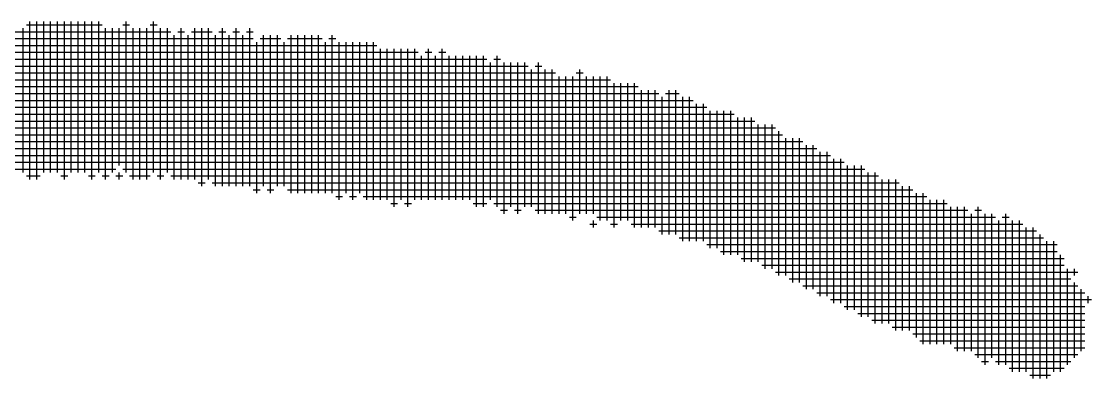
# Model space of a CAD drawing. Header units: feet. Extents: x 0 to 708085, y 0 to 237600.
# Drawn here: x 587210 to 587798, y 11333 to 11529 of the extents above; entities that cross this region are included whole.
import ezdxf

# ---------------------------------------------------------------- set-up
doc = ezdxf.new("R2010")
doc.units = ezdxf.units.FT
doc.header["$LTSCALE"] = 2200
doc.header["$MEASUREMENT"] = 0
doc.layers.add('CX-MISC', color=2, linetype='CONTINUOUS')

msp = doc.modelspace()

# ---------------------------------------------------------------- linework, layer by layer
at = {"layer": 'CX-MISC'}
for p, q in [((587214.46, 11442.28, 9817.04), (587214.46, 11529.22, 9817.04)), ((587218.24, 11442.28, 9817.04), (587218.24, 11529.22, 9817.04)), ((587222.02, 11446.06, 9817.04), (587222.02, 11529.22, 9817.04)), ((587225.8, 11446.06, 9817.04), (587225.8, 11529.22, 9817.04)), ((587229.58, 11446.06, 9817.04), (587229.58, 11529.22, 9817.04)), ((587233.36, 11442.28, 9817.04), (587233.36, 11529.22, 9817.04)), ((587237.14, 11446.06, 9817.04), (587237.14, 11529.22, 9817.04)), ((587240.92, 11446.06, 9817.04), (587240.92, 11529.22, 9817.04)), ((587244.7, 11446.06, 9817.04), (587244.7, 11529.22, 9817.04)), ((587248.48, 11442.28, 9817.04), (587248.48, 11529.22, 9817.04)), ((587252.26, 11446.06, 9817.04), (587252.26, 11529.22, 9817.04)), ((587267.38, 11446.06, 9817.04), (587267.38, 11529.22, 9817.04)), ((587282.5, 11446.06, 9817.04), (587282.5, 11529.22, 9817.04)), ((586755.19, 11523.55, 9817.04), (587291.95, 11523.55, 9817.04)), ((587210.68, 11446.06, 9817.04), (587210.68, 11525.44, 9817.04)), ((587212.57, 11527.33, 9817.04), (587254.15, 11527.33, 9817.04)), ((587256.04, 11442.28, 9817.04), (587256.04, 11525.44, 9817.04)), ((587259.82, 11446.06, 9817.04), (587259.82, 11525.44, 9817.04)), ((587263.6, 11449.84, 9817.04), (587263.6, 11525.44, 9817.04)), ((587265.49, 11527.33, 9817.04), (587269.27, 11527.33, 9817.04)), ((587271.16, 11442.28, 9817.04), (587271.16, 11525.44, 9817.04)), ((587274.94, 11442.28, 9817.04), (587274.94, 11525.44, 9817.04)), ((587278.72, 11442.28, 9817.04), (587278.72, 11525.44, 9817.04)), ((587280.61, 11527.33, 9817.04), (587284.39, 11527.33, 9817.04)), ((587286.28, 11442.28, 9817.04), (587286.28, 11525.44, 9817.04)), ((587290.06, 11446.06, 9817.04), (587290.06, 11525.44, 9817.04)), ((587293.84, 11442.28, 9817.04), (587293.84, 11521.66, 9817.04)), ((587295.73, 11523.55, 9817.04), (587299.51, 11523.55, 9817.04)), ((587297.62, 11442.28, 9817.04), (587297.62, 11525.44, 9817.04)), ((587301.4, 11442.28, 9817.04), (587301.4, 11521.66, 9817.04)), ((587303.29, 11523.55, 9817.04), (587314.63, 11523.55, 9817.04)), ((587305.18, 11442.28, 9817.04), (587305.18, 11525.44, 9817.04)), ((587308.96, 11438.5, 9817.04), (587308.96, 11525.44, 9817.04)), ((587312.74, 11442.28, 9817.04), (587312.74, 11525.44, 9817.04)), ((587316.52, 11438.5, 9817.04), (587316.52, 11521.66, 9817.04)), ((587318.41, 11523.55, 9817.04), (587322.19, 11523.55, 9817.04)), ((587320.3, 11438.5, 9817.04), (587320.3, 11525.44, 9817.04)), ((587324.08, 11438.5, 9817.04), (587324.08, 11521.66, 9817.04)), ((587325.97, 11523.55, 9817.04), (587329.75, 11523.55, 9817.04)), ((587327.86, 11438.5, 9817.04), (587327.86, 11525.44, 9817.04)), ((587331.64, 11438.5, 9817.04), (587331.64, 11521.66, 9817.04)), ((587333.53, 11523.55, 9817.04), (587337.31, 11523.55, 9817.04)), ((587335.42, 11438.5, 9817.04), (587335.42, 11525.44, 9817.04)), ((587342.98, 11438.5, 9817.04), (587342.98, 11521.66, 9817.04)), ((587346.76, 11434.72, 9817.04), (587346.76, 11521.66, 9817.04)), ((587350.54, 11438.5, 9817.04), (587350.54, 11521.66, 9817.04)), ((587358.1, 11434.72, 9817.04), (587358.1, 11521.66, 9817.04)), ((587361.88, 11434.72, 9817.04), (587361.88, 11521.66, 9817.04)), ((587365.66, 11434.72, 9817.04), (587365.66, 11521.66, 9817.04)), ((587369.44, 11434.72, 9817.04), (587369.44, 11521.66, 9817.04)), ((587373.22, 11434.72, 9817.04), (587373.22, 11521.66, 9817.04)), ((587380.78, 11434.72, 9817.04), (587380.78, 11521.66, 9817.04)), ((586645.57, 11519.77, 9817.04), (587337.31, 11519.77, 9817.04)), ((586656.91, 11515.99, 9817.04), (587405.35, 11515.99, 9817.04)), ((587339.2, 11434.72, 9817.04), (587339.2, 11517.88, 9817.04)), ((587341.09, 11519.77, 9817.04), (587352.43, 11519.77, 9817.04)), ((587354.32, 11438.5, 9817.04), (587354.32, 11517.88, 9817.04)), ((587356.21, 11519.77, 9817.04), (587375.11, 11519.77, 9817.04)), ((587377, 11434.72, 9817.04), (587377, 11517.88, 9817.04)), ((587378.89, 11519.77, 9817.04), (587382.67, 11519.77, 9817.04)), ((587384.56, 11430.94, 9817.04), (587384.56, 11517.88, 9817.04)), ((587388.34, 11434.72, 9817.04), (587388.34, 11517.88, 9817.04)), ((587392.12, 11430.94, 9817.04), (587392.12, 11517.88, 9817.04)), ((587395.9, 11434.72, 9817.04), (587395.9, 11517.88, 9817.04)), ((587399.68, 11430.94, 9817.04), (587399.68, 11517.88, 9817.04)), ((587403.46, 11430.94, 9817.04), (587403.46, 11517.88, 9817.04)), ((586558.63, 11512.21, 9817.04), (587428.03, 11512.21, 9817.04)), ((587407.24, 11430.94, 9817.04), (587407.24, 11514.1, 9817.04)), ((587411.02, 11430.94, 9817.04), (587411.02, 11514.1, 9817.04)), ((587414.8, 11427.16, 9817.04), (587414.8, 11514.1, 9817.04)), ((587418.58, 11430.94, 9817.04), (587418.58, 11514.1, 9817.04)), ((587422.36, 11427.16, 9817.04), (587422.36, 11514.1, 9817.04)), ((587426.14, 11430.94, 9817.04), (587426.14, 11514.1, 9817.04)), ((587429.92, 11430.94, 9817.04), (587429.92, 11510.32, 9817.04)), ((587431.81, 11512.21, 9817.04), (587435.59, 11512.21, 9817.04)), ((587433.7, 11430.94, 9817.04), (587433.7, 11514.1, 9817.04)), ((587437.48, 11430.94, 9817.04), (587437.48, 11510.32, 9817.04)), ((587439.37, 11512.21, 9817.04), (587443.15, 11512.21, 9817.04)), ((587441.26, 11430.94, 9817.04), (587441.26, 11514.1, 9817.04)), ((587445.04, 11430.94, 9817.04), (587445.04, 11510.32, 9817.04)), ((587448.82, 11430.94, 9817.04), (587448.82, 11510.32, 9817.04)), ((587452.6, 11430.94, 9817.04), (587452.6, 11510.32, 9817.04)), ((587456.38, 11430.94, 9817.04), (587456.38, 11510.32, 9817.04)), ((587460.16, 11427.16, 9817.04), (587460.16, 11510.32, 9817.04)), ((587463.94, 11427.16, 9817.04), (587463.94, 11510.32, 9817.04)), ((587471.5, 11427.16, 9817.04), (587471.5, 11510.32, 9817.04)), ((586403.65, 11504.65, 9817.04), (587488.51, 11504.65, 9817.04)), ((586433.89, 11508.43, 9817.04), (587465.83, 11508.43, 9817.04)), ((587467.72, 11430.94, 9817.04), (587467.72, 11506.54, 9817.04)), ((587469.61, 11508.43, 9817.04), (587473.39, 11508.43, 9817.04)), ((587475.28, 11423.38, 9817.04), (587475.28, 11506.54, 9817.04)), ((587479.06, 11427.16, 9817.04), (587479.06, 11506.54, 9817.04)), ((587482.84, 11423.38, 9817.04), (587482.84, 11506.54, 9817.04)), ((587486.62, 11427.16, 9817.04), (587486.62, 11506.54, 9817.04)), ((587492.29, 11504.65, 9817.04), (587496.07, 11504.65, 9817.04)), ((587494.18, 11423.38, 9817.04), (587494.18, 11506.54, 9817.04)), ((586396.09, 11500.87, 9817.04), (587503.63, 11500.87, 9817.04)), ((587490.4, 11427.16, 9817.04), (587490.4, 11502.76, 9817.04)), ((587497.96, 11423.38, 9817.04), (587497.96, 11502.76, 9817.04)), ((587501.74, 11423.38, 9817.04), (587501.74, 11502.76, 9817.04)), ((587505.52, 11423.38, 9817.04), (587505.52, 11498.98, 9817.04)), ((587509.3, 11423.38, 9817.04), (587509.3, 11498.98, 9817.04)), ((587513.08, 11419.6, 9817.04), (587513.08, 11498.98, 9817.04)), ((587514.97, 11500.87, 9817.04), (587518.75, 11500.87, 9817.04)), ((587516.86, 11423.38, 9817.04), (587516.86, 11502.76, 9817.04)), ((587520.64, 11423.38, 9817.04), (587520.64, 11498.98, 9817.04)), ((587524.42, 11423.38, 9817.04), (587524.42, 11498.98, 9817.04)), ((587528.2, 11419.6, 9817.04), (587528.2, 11498.98, 9817.04)), ((587531.98, 11419.6, 9817.04), (587531.98, 11498.98, 9817.04)), ((586305.37, 11493.31, 9817.04), (587548.99, 11493.31, 9817.04)), ((586335.61, 11497.09, 9817.04), (587533.87, 11497.09, 9817.04)), ((587535.76, 11415.82, 9817.04), (587535.76, 11495.2, 9817.04)), ((587539.54, 11419.6, 9817.04), (587539.54, 11495.2, 9817.04)), ((587543.32, 11419.6, 9817.04), (587543.32, 11495.2, 9817.04)), ((587547.1, 11415.82, 9817.04), (587547.1, 11495.2, 9817.04)), ((586267.57, 11489.53, 9817.04), (587560.33, 11489.53, 9817.04)), ((587550.88, 11415.82, 9817.04), (587550.88, 11491.42, 9817.04)), ((587554.66, 11415.82, 9817.04), (587554.66, 11491.42, 9817.04)), ((587558.44, 11415.82, 9817.04), (587558.44, 11491.42, 9817.04)), ((587562.22, 11412.04, 9817.04), (587562.22, 11487.64, 9817.04)), ((587564.11, 11489.53, 9817.04), (587571.67, 11489.53, 9817.04)), ((587566, 11412.04, 9817.04), (587566, 11491.42, 9817.04)), ((587569.78, 11412.04, 9817.04), (587569.78, 11491.42, 9817.04)), ((587573.56, 11408.26, 9817.04), (587573.56, 11487.64, 9817.04)), ((587577.34, 11408.26, 9817.04), (587577.34, 11487.64, 9817.04)), ((586222.21, 11481.97, 9817.04), (587586.79, 11481.97, 9817.04)), ((586263.79, 11485.75, 9817.04), (587579.23, 11485.75, 9817.04)), ((587581.12, 11408.26, 9817.04), (587581.12, 11483.86, 9817.04)), ((587584.9, 11408.26, 9817.04), (587584.9, 11483.86, 9817.04)), ((586214.65, 11478.19, 9817.04), (587601.91, 11478.19, 9817.04)), ((587588.68, 11404.48, 9817.04), (587588.68, 11480.08, 9817.04)), ((587592.46, 11404.48, 9817.04), (587592.46, 11480.08, 9817.04)), ((587596.24, 11400.7, 9817.04), (587596.24, 11480.08, 9817.04)), ((587600.02, 11400.7, 9817.04), (587600.02, 11480.08, 9817.04)), ((587603.8, 11400.7, 9817.04), (587603.8, 11476.3, 9817.04)), ((587607.58, 11396.92, 9817.04), (587607.58, 11476.3, 9817.04)), ((587611.36, 11396.92, 9817.04), (587611.36, 11476.3, 9817.04)), ((586127.71, 11470.63, 9817.04), (587624.59, 11470.63, 9817.04)), ((586263.79, 11474.41, 9817.04), (587613.25, 11474.41, 9817.04)), ((587615.14, 11396.92, 9817.04), (587615.14, 11472.52, 9817.04)), ((587618.92, 11393.14, 9817.04), (587618.92, 11472.52, 9817.04)), ((587622.7, 11393.14, 9817.04), (587622.7, 11472.52, 9817.04)), ((587626.48, 11389.36, 9817.04), (587626.48, 11468.74, 9817.04)), ((586078.57, 11463.07, 9817.04), (587639.71, 11463.07, 9817.04)), ((586116.37, 11466.85, 9817.04), (587628.37, 11466.85, 9817.04)), ((587630.26, 11389.36, 9817.04), (587630.26, 11464.96, 9817.04)), ((587634.04, 11385.58, 9817.04), (587634.04, 11464.96, 9817.04)), ((587637.82, 11385.58, 9817.04), (587637.82, 11464.96, 9817.04)), ((586040.77, 11459.29, 9817.04), (587647.27, 11459.29, 9817.04)), ((587641.6, 11381.8, 9817.04), (587641.6, 11461.18, 9817.04)), ((587645.38, 11381.8, 9817.04), (587645.38, 11461.18, 9817.04)), ((587649.16, 11378.02, 9817.04), (587649.16, 11457.4, 9817.04)), ((587652.94, 11378.02, 9817.04), (587652.94, 11457.4, 9817.04)), ((587065.15, 11455.51, 9817.04), (587654.83, 11455.51, 9817.04)), ((587144.53, 11451.73, 9817.04), (587662.39, 11451.73, 9817.04)), ((587656.72, 11374.24, 9817.04), (587656.72, 11453.62, 9817.04)), ((587660.5, 11374.24, 9817.04), (587660.5, 11453.62, 9817.04)), ((587201.23, 11447.95, 9817.04), (587261.71, 11447.95, 9817.04)), ((587263.6, 11442.28, 9817.04), (587263.6, 11446.06, 9817.04)), ((587265.49, 11447.95, 9817.04), (587673.73, 11447.95, 9817.04)), ((587664.28, 11370.46, 9817.04), (587664.28, 11449.84, 9817.04)), ((587668.06, 11370.46, 9817.04), (587668.06, 11449.84, 9817.04)), ((587671.84, 11366.68, 9817.04), (587671.84, 11449.84, 9817.04)), ((587675.62, 11366.68, 9817.04), (587675.62, 11446.06, 9817.04)), ((587679.4, 11362.9, 9817.04), (587679.4, 11446.06, 9817.04)), ((587212.57, 11444.17, 9817.04), (587220.13, 11444.17, 9817.04)), ((587231.47, 11444.17, 9817.04), (587235.25, 11444.17, 9817.04)), ((587246.59, 11444.17, 9817.04), (587250.37, 11444.17, 9817.04)), ((587254.15, 11444.17, 9817.04), (587257.93, 11444.17, 9817.04)), ((587261.71, 11444.17, 9817.04), (587265.49, 11444.17, 9817.04)), ((587269.27, 11444.17, 9817.04), (587280.61, 11444.17, 9817.04)), ((587284.39, 11444.17, 9817.04), (587288.17, 11444.17, 9817.04)), ((587291.95, 11444.17, 9817.04), (587681.29, 11444.17, 9817.04)), ((587307.07, 11440.39, 9817.04), (587310.85, 11440.39, 9817.04)), ((587314.63, 11440.39, 9817.04), (587692.63, 11440.39, 9817.04)), ((587683.18, 11362.9, 9817.04), (587683.18, 11442.28, 9817.04)), ((587686.96, 11362.9, 9817.04), (587686.96, 11442.28, 9817.04)), ((587690.74, 11359.12, 9817.04), (587690.74, 11442.28, 9817.04)), ((587337.31, 11436.61, 9817.04), (587341.09, 11436.61, 9817.04)), ((587344.87, 11436.61, 9817.04), (587348.65, 11436.61, 9817.04)), ((587356.21, 11436.61, 9817.04), (587700.19, 11436.61, 9817.04)), ((587694.52, 11359.12, 9817.04), (587694.52, 11438.5, 9817.04)), ((587698.3, 11359.12, 9817.04), (587698.3, 11438.5, 9817.04)), ((587702.08, 11355.34, 9817.04), (587702.08, 11434.72, 9817.04)), ((587705.86, 11351.56, 9817.04), (587705.86, 11434.72, 9817.04)), ((587382.67, 11432.83, 9817.04), (587386.45, 11432.83, 9817.04)), ((587390.23, 11432.83, 9817.04), (587394.01, 11432.83, 9817.04)), ((587397.79, 11432.83, 9817.04), (587707.75, 11432.83, 9817.04)), ((587412.91, 11429.05, 9817.04), (587416.69, 11429.05, 9817.04)), ((587420.47, 11429.05, 9817.04), (587424.25, 11429.05, 9817.04)), ((587458.27, 11429.05, 9817.04), (587465.83, 11429.05, 9817.04)), ((587469.61, 11429.05, 9817.04), (587719.09, 11429.05, 9817.04)), ((587709.64, 11351.56, 9817.04), (587709.64, 11430.94, 9817.04)), ((587713.42, 11351.56, 9817.04), (587713.42, 11430.94, 9817.04)), ((587717.2, 11351.56, 9817.04), (587717.2, 11430.94, 9817.04)), ((587473.39, 11425.27, 9817.04), (587477.17, 11425.27, 9817.04)), ((587480.95, 11425.27, 9817.04), (587484.73, 11425.27, 9817.04)), ((587492.29, 11425.27, 9817.04), (587730.43, 11425.27, 9817.04)), ((587511.19, 11421.49, 9817.04), (587514.97, 11421.49, 9817.04)), ((587526.31, 11421.49, 9817.04), (587745.55, 11421.49, 9817.04)), ((587720.98, 11351.56, 9817.04), (587720.98, 11427.16, 9817.04)), ((587724.76, 11347.78, 9817.04), (587724.76, 11427.16, 9817.04)), ((587728.54, 11347.78, 9817.04), (587728.54, 11427.16, 9817.04)), ((587732.32, 11347.78, 9817.04), (587732.32, 11423.38, 9817.04)), ((587734.21, 11425.27, 9817.04), (587737.99, 11425.27, 9817.04)), ((587736.1, 11344, 9817.04), (587736.1, 11427.16, 9817.04)), ((587739.88, 11340.22, 9817.04), (587739.88, 11423.38, 9817.04)), ((587743.66, 11344, 9817.04), (587743.66, 11423.38, 9817.04)), ((587749.33, 11421.49, 9817.04), (587753.11, 11421.49, 9817.04)), ((587751.22, 11340.22, 9817.04), (587751.22, 11423.38, 9817.04)), ((587522.53, 11417.71, 9817.04), (587526.31, 11417.71, 9817.04)), ((587524.42, 11415.82, 9817.04), (587524.42, 11419.6, 9817.04)), ((587533.87, 11417.71, 9817.04), (587537.65, 11417.71, 9817.04)), ((587545.21, 11417.71, 9817.04), (587760.67, 11417.71, 9817.04)), ((587747.44, 11340.22, 9817.04), (587747.44, 11419.6, 9817.04)), ((587755, 11336.44, 9817.04), (587755, 11419.6, 9817.04)), ((587758.78, 11336.44, 9817.04), (587758.78, 11419.6, 9817.04)), ((587762.56, 11336.44, 9817.04), (587762.56, 11415.82, 9817.04)), ((587766.34, 11332.66, 9817.04), (587766.34, 11415.82, 9817.04)), ((587560.33, 11413.93, 9817.04), (587768.23, 11413.93, 9817.04)), ((587571.67, 11410.15, 9817.04), (587772.01, 11410.15, 9817.04)), ((587770.12, 11332.66, 9817.04), (587770.12, 11412.04, 9817.04)), ((587586.79, 11406.37, 9817.04), (587779.57, 11406.37, 9817.04)), ((587773.9, 11332.66, 9817.04), (587773.9, 11408.26, 9817.04)), ((587777.68, 11336.44, 9817.04), (587777.68, 11408.26, 9817.04)), ((587594.35, 11402.59, 9817.04), (587779.57, 11402.59, 9817.04)), ((587605.69, 11398.81, 9817.04), (587783.35, 11398.81, 9817.04)), ((587781.46, 11336.44, 9817.04), (587781.46, 11400.7, 9817.04)), ((587617.03, 11395.03, 9817.04), (587783.35, 11395.03, 9817.04)), ((587785.24, 11340.22, 9817.04), (587785.24, 11393.14, 9817.04)), ((587789.02, 11389.36, 9817.04), (587789.02, 11393.14, 9817.04)), ((587624.59, 11391.25, 9817.04), (587790.91, 11391.25, 9817.04)), ((587632.15, 11387.47, 9817.04), (587787.13, 11387.47, 9817.04)), ((587639.71, 11383.69, 9817.04), (587790.91, 11383.69, 9817.04)), ((587789.02, 11344, 9817.04), (587789.02, 11385.58, 9817.04)), ((587792.8, 11347.78, 9817.04), (587792.8, 11381.8, 9817.04)), ((587647.27, 11379.91, 9817.04), (587794.69, 11379.91, 9817.04)), ((587654.83, 11376.13, 9817.04), (587798.47, 11376.13, 9817.04)), ((587796.58, 11374.24, 9817.04), (587796.58, 11378.02, 9817.04)), ((587662.39, 11372.35, 9817.04), (587794.69, 11372.35, 9817.04)), ((587669.95, 11368.57, 9817.04), (587794.69, 11368.57, 9817.04)), ((587677.51, 11364.79, 9817.04), (587794.69, 11364.79, 9817.04)), ((587688.85, 11361.01, 9817.04), (587794.69, 11361.01, 9817.04)), ((587700.19, 11357.23, 9817.04), (587794.69, 11357.23, 9817.04)), ((587703.97, 11353.45, 9817.04), (587794.69, 11353.45, 9817.04)), ((587722.87, 11349.67, 9817.04), (587794.69, 11349.67, 9817.04)), ((587734.21, 11345.89, 9817.04), (587790.91, 11345.89, 9817.04)), ((587737.99, 11342.11, 9817.04), (587741.77, 11342.11, 9817.04)), ((587745.55, 11342.11, 9817.04), (587787.13, 11342.11, 9817.04)), ((587753.11, 11338.33, 9817.04), (587783.35, 11338.33, 9817.04)), ((587764.45, 11334.55, 9817.04), (587775.79, 11334.55, 9817.04))]:
    msp.add_line(p, q, dxfattribs=at)

doc.saveas('drawing.dxf')
